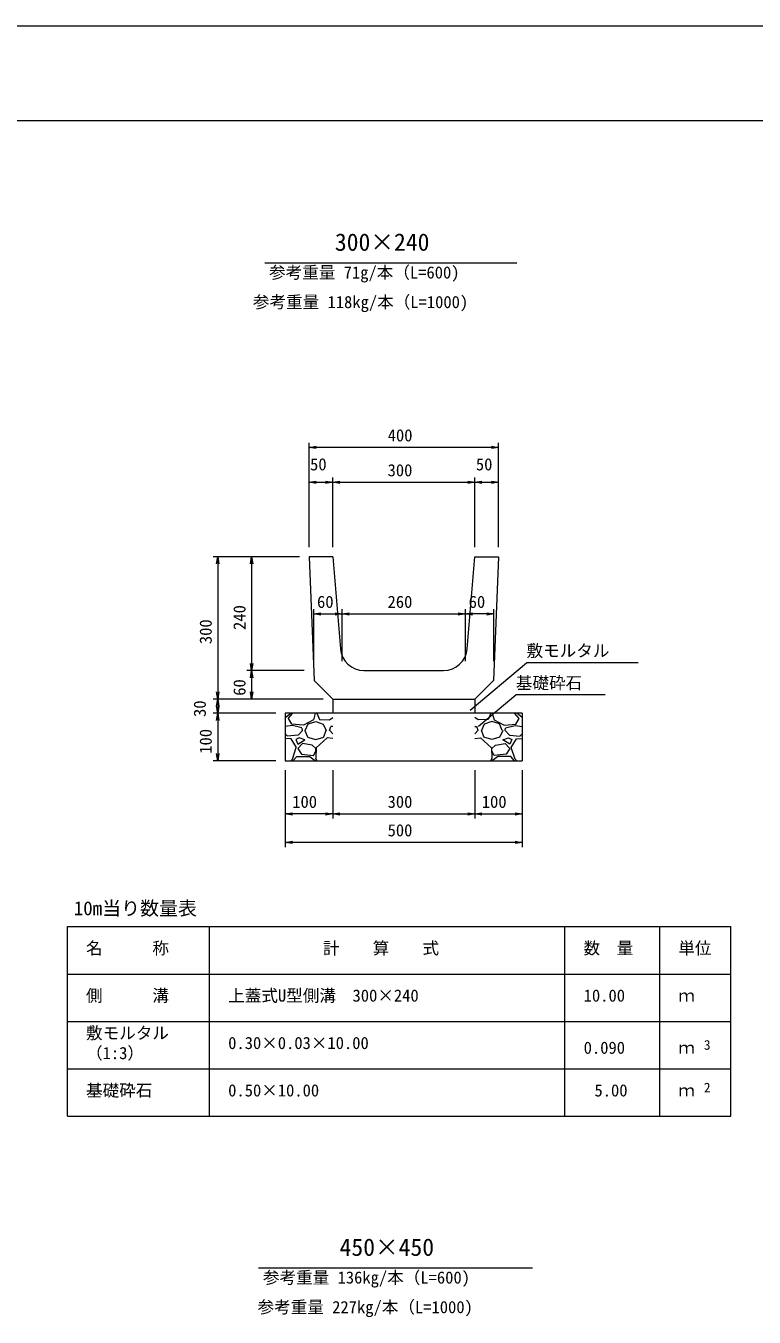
# Model space of a CAD drawing. Units: millimetres, scale not verified. Extents: x 0 to 84100, y 0 to 59400.
# Drawn here: x 50122 to 65494, y 32162 to 59400 of the extents above; entities that cross this region are included whole.
import ezdxf
from ezdxf.enums import TextEntityAlignment as Align

# ---------------------------------------------------------------- set-up
doc = ezdxf.new("R2010")
doc.units = ezdxf.units.MM
doc.header["$LTSCALE"] = 100
for name, color, linetype, lineweight in [('D-MTR-FRAM（材料表図枠）', 2, 'Continuous', 18), ('D-STR-DIM（寸法）', 7, 'Continuous', 18), ('D-STR-HTXT（旗揚げ）', 7, 'Continuous', 18), ('D-STR-STRn（構造物）', 7, 'Continuous', 18), ('D-STR（構造物外形線）', 1, 'Continuous', 18), ('D-TTL(外枠）', 2, 'Continuous', 18), ('DEFPOINTS_2', 8, 'Continuous', 18)]:
    doc.layers.add(name, color=color, linetype=linetype, lineweight=lineweight)
for name, color, linetype in [('D-MTR-TXT(文字列）', 7, 'Continuous'), ('D-MTR（材料表タイトル）', 7, 'Continuous'), ('D-STR-TXT（文字）', 7, 'Continuous'), ('D-TTL-TXT（文字）', 7, 'Continuous')]:
    doc.layers.add(name, color=color, linetype=linetype)
doc.styles.add('ＭＳ ゴシック', font='')
doc.styles.get('ＭＳ ゴシック').set_extended_font_data('MS Gothic')

msp = doc.modelspace()

# ---------------------------------------------------------------- linework, layer by layer
at = {"layer": 'D-MTR-FRAM（材料表図枠）'}
for p, q in [((51000, 40400), (65000, 40400)), ((51000, 36400), (51000, 40400)), ((54000, 36400), (54000, 40400)), ((61500, 36400), (61500, 40400)), ((63500, 37200), (63500, 40400)), ((63500, 36400), (63500, 40400)), ((65000, 36400), (65000, 40400)), ((51000, 39400), (65000, 39400)), ((51000, 38400), (65000, 38400)), ((51000, 37400), (65000, 37400)), ((51000, 36400), (65000, 36400))]:
    msp.add_line(p, q, dxfattribs=at)
at = {"layer": 'D-STR-DIM（寸法）'}
for p, q in [((56098.7, 48400), (56098.7, 50607.5)), ((56098.7, 50507.5), (56248.7, 50532.5)), ((56098.7, 50507.5), (56118.7, 50507.5)), ((56248.7, 50482.5), (56098.7, 50507.5)), ((60077.8, 50507.5), (56118.7, 50507.5)), ((59947.8, 50532.5), (60097.8, 50507.5)), ((60097.8, 50507.5), (59947.8, 50482.5)), ((60097.8, 50507.5), (60077.8, 50507.5)), ((60097.8, 48400), (60097.8, 50607.5)), ((56098.7, 48400), (56098.7, 49871.3)), ((56598.7, 48400), (56598.7, 49871.3)), ((56598.7, 48400), (56598.7, 49871.3)), ((59598.7, 48400), (59598.7, 49871.3)), ((59598.7, 48400), (59598.7, 49871.3)), ((60097.8, 48400), (60097.8, 49871.3)), ((56098.7, 49771.3), (56248.7, 49796.3)), ((56098.7, 49771.3), (56118.7, 49771.3)), ((56248.7, 49746.3), (56098.7, 49771.3)), ((56118.7, 49771.3), (56578.7, 49771.3)), ((56448.7, 49796.3), (56598.7, 49771.3)), ((56598.7, 49771.3), (56448.7, 49746.3)), ((56598.7, 49771.3), (56578.7, 49771.3)), ((56598.7, 49771.3), (56748.7, 49796.3)), ((56598.7, 49771.3), (56618.7, 49771.3)), ((56748.7, 49746.3), (56598.7, 49771.3)), ((56618.7, 49771.3), (59578.7, 49771.3)), ((59448.7, 49796.3), (59598.7, 49771.3)), ((59598.7, 49771.3), (59448.7, 49746.3)), ((59598.7, 49771.3), (59578.7, 49771.3)), ((59598.7, 49771.3), (59748.7, 49796.3)), ((59598.7, 49771.3), (59618.7, 49771.3)), ((59748.7, 49746.3), (59598.7, 49771.3)), ((59618.7, 49771.3), (60077.8, 49771.3)), ((59947.8, 49796.3), (60097.8, 49771.3)), ((60097.8, 49771.3), (59947.8, 49746.3)), ((60097.8, 49771.3), (60077.8, 49771.3)), ((55898.7, 48200), (54072.7, 48200)), ((54147.7, 48050), (54172.7, 48200)), ((54172.7, 48200), (54172.7, 48180)), ((54172.7, 48200), (54197.7, 48050)), ((54172.7, 48180), (54172.7, 45220)), ((55898.7, 48200), (54785.7, 48200)), ((54860.7, 48050), (54885.7, 48200)), ((54885.7, 48200), (54885.7, 48180)), ((54885.7, 48200), (54910.7, 48050)), ((54885.7, 48180), (54885.7, 45820)), ((56198.7, 46000), (56198.7, 47095.6)), ((56198.7, 46995.6), (56348.7, 47020.6)), ((56198.7, 46995.6), (56218.7, 46995.6)), ((56348.7, 46970.6), (56198.7, 46995.6)), ((56218.7, 46995.6), (56778.7, 46995.6)), ((56648.7, 47020.6), (56798.7, 46995.6)), ((56798.7, 46995.6), (56648.7, 46970.6)), ((56798.7, 46995.6), (56778.7, 46995.6)), ((56798.7, 46000), (56798.7, 47095.6)), ((56798.7, 46000), (56798.7, 47095.6)), ((56798.7, 46995.6), (56948.7, 47020.6)), ((56798.7, 46995.6), (56818.7, 46995.6)), ((56948.7, 46970.6), (56798.7, 46995.6)), ((56818.7, 46995.6), (59378.7, 46995.6)), ((59248.7, 47020.6), (59398.7, 46995.6)), ((59398.7, 46995.6), (59248.7, 46970.6)), ((59398.7, 46995.6), (59378.7, 46995.6)), ((59398.7, 46000), (59398.7, 47095.6)), ((59398.7, 46000), (59398.7, 47095.6)), ((59398.7, 46995.6), (59548.7, 47020.6)), ((59398.7, 46995.6), (59418.7, 46995.6)), ((59548.7, 46970.6), (59398.7, 46995.6)), ((59978.7, 46995.6), (59418.7, 46995.6)), ((59848.7, 47020.6), (59998.7, 46995.6)), ((59998.7, 46995.6), (59848.7, 46970.6)), ((59998.7, 46995.6), (59978.7, 46995.6)), ((59998.7, 46000), (59998.7, 47095.6)), ((55998.7, 45800), (54785.7, 45800)), ((55998.7, 45800), (54785.7, 45800)), ((54885.7, 45800), (54860.7, 45950)), ((54860.7, 45650), (54885.7, 45800)), ((54910.7, 45950), (54885.7, 45800)), ((54885.7, 45800), (54885.7, 45820)), ((54885.7, 45800), (54885.7, 45780)), ((54885.7, 45800), (54910.7, 45650)), ((54885.7, 45780), (54885.7, 45220)), ((54172.7, 45200), (54147.7, 45350)), ((54197.7, 45350), (54172.7, 45200)), ((54172.7, 45200), (54172.7, 45220)), ((54885.7, 45200), (54860.7, 45350)), ((54910.7, 45350), (54885.7, 45200)), ((54885.7, 45200), (54885.7, 45220)), ((56398.7, 45200), (54072.7, 45200)), ((56398.7, 45200), (54072.7, 45200)), ((54147.7, 45050), (54172.7, 45200)), ((54172.7, 44900), (54147.7, 45050)), ((54172.7, 45200), (54172.7, 45180)), ((54172.7, 45200), (54197.7, 45050)), ((54172.7, 45180), (54172.7, 44920)), ((54197.7, 45050), (54172.7, 44900)), ((56398.7, 45200), (54785.7, 45200)), ((55398.7, 44900), (54072.7, 44900)), ((55398.7, 44900), (54072.7, 44900)), ((54147.7, 44750), (54172.7, 44900)), ((54172.7, 44900), (54172.7, 44920)), ((54172.7, 44900), (54172.7, 44880)), ((54172.7, 44900), (54197.7, 44750)), ((54172.7, 44880), (54172.7, 43920)), ((55398.7, 43900), (54072.7, 43900)), ((54172.7, 43900), (54147.7, 44050)), ((54197.7, 44050), (54172.7, 43900)), ((54172.7, 43900), (54172.7, 43920)), ((55598.7, 43700), (55598.7, 42677.7)), ((55598.7, 43700), (55598.7, 42077)), ((56598.7, 43700), (56598.7, 42677.7)), ((56598.7, 43700), (56598.7, 42677.7)), ((59598.7, 43700), (59598.7, 42677.7)), ((59598.7, 43700), (59598.7, 42677.7)), ((60598.7, 43700), (60598.7, 42677.7)), ((60598.7, 43700), (60598.7, 42077)), ((55598.7, 42777.7), (55748.7, 42802.7)), ((55598.7, 42777.7), (55618.7, 42777.7)), ((55748.7, 42752.7), (55598.7, 42777.7)), ((56578.7, 42777.7), (55618.7, 42777.7)), ((56448.7, 42802.7), (56598.7, 42777.7)), ((56598.7, 42777.7), (56448.7, 42752.7)), ((56598.7, 42777.7), (56578.7, 42777.7)), ((56598.7, 42777.7), (56748.7, 42802.7)), ((56598.7, 42777.7), (56618.7, 42777.7)), ((56748.7, 42752.7), (56598.7, 42777.7)), ((56618.7, 42777.7), (59578.7, 42777.7)), ((59448.7, 42802.7), (59598.7, 42777.7)), ((59598.7, 42777.7), (59448.7, 42752.7)), ((59598.7, 42777.7), (59578.7, 42777.7)), ((59598.7, 42777.7), (59748.7, 42802.7)), ((59598.7, 42777.7), (59618.7, 42777.7)), ((59748.7, 42752.7), (59598.7, 42777.7)), ((59618.7, 42777.7), (60578.7, 42777.7)), ((60448.7, 42802.7), (60598.7, 42777.7)), ((60598.7, 42777.7), (60448.7, 42752.7)), ((60598.7, 42777.7), (60578.7, 42777.7)), ((55598.7, 42177), (55748.7, 42202)), ((55598.7, 42177), (55618.7, 42177)), ((55748.7, 42152), (55598.7, 42177)), ((60578.7, 42177), (55618.7, 42177)), ((60448.7, 42202), (60598.7, 42177)), ((60598.7, 42177), (60448.7, 42152)), ((60598.7, 42177), (60578.7, 42177))]:
    msp.add_line(p, q, dxfattribs=at)
at = {"layer": 'D-STR-HTXT（旗揚げ）'}
for p, q in [((55169.4, 54400), (60487.1, 54400)), ((59496.8, 44963.4), (60688.5, 45964.7)), ((63048.3, 45964.7), (60688.5, 45964.7)), ((59677.4, 44626.3), (60463.9, 45285.6)), ((62350.3, 45285.6), (60463.9, 45285.6)), ((55034.2, 33200), (60812.8, 33200))]:
    msp.add_line(p, q, dxfattribs=at)
at = {"layer": 'D-STR-STRn（構造物）'}
for p, q in [((56598.7, 45200), (56598.7, 44900)), ((59598.7, 45200), (59598.7, 44900)), ((60598.7, 44900), (55598.7, 44900)), ((55598.7, 44900), (55598.7, 43900)), ((55598.7, 44813), (55711.3, 44900)), ((55660.4, 44789.6), (55759.8, 44900)), ((55732.4, 44669), (55662.4, 44789)), ((55979.8, 44651.6), (55729.8, 44671.6)), ((56190.9, 44758.8), (55980.9, 44648.8)), ((56020.2, 44539.5), (56080.2, 44679.5)), ((56080.5, 44679.5), (56240.5, 44729.5)), ((56230.8, 44899.5), (56190.8, 44759.5)), ((56240.1, 44729.5), (56400.1, 44669.5)), ((56264.9, 44900), (56318.8, 44771.9)), ((56319.9, 44769), (56529.9, 44759)), ((56530.5, 44760.3), (56598.7, 44813)), ((59666.9, 44760.3), (59598.7, 44813)), ((59877.6, 44769), (59667.6, 44759)), ((59957.3, 44729.5), (59797.3, 44669.5)), ((59932.6, 44900), (59878.6, 44771.9)), ((60116.9, 44679.5), (59956.9, 44729.5)), ((59966.6, 44899.5), (60006.6, 44759.5)), ((60006.5, 44758.8), (60216.5, 44648.8)), ((60177.2, 44539.5), (60117.2, 44679.5)), ((60217.6, 44651.6), (60467.6, 44671.6)), ((60537, 44789.6), (60437.6, 44900)), ((60465, 44669), (60535, 44789)), ((60598.7, 44813), (60486.1, 44900)), ((60598.7, 44900), (60598.7, 43900)), ((55751.3, 44638.4), (55598.7, 44622.3)), ((55640.1, 44422.8), (55598.7, 44468)), ((55869.7, 44440.2), (55639.7, 44420.2)), ((55950.1, 44590.1), (55750.1, 44640.1)), ((55960.4, 44539.6), (55870.4, 44439.6)), ((55960.6, 44538.9), (55950.6, 44588.9)), ((56009.6, 44539.8), (56069.6, 44399.8)), ((56069.7, 44398.8), (56239.7, 44348.8)), ((56241, 44348.9), (56411, 44398.9)), ((56400.6, 44669.3), (56460.6, 44539.3)), ((56410.1, 44400), (56460.1, 44540)), ((56598.7, 44468), (56530.1, 44542.8)), ((56530.2, 44539.8), (56560.2, 44619.8)), ((56598.7, 44622.3), (56561.3, 44618.4)), ((59598.7, 44622.3), (59636.1, 44618.4)), ((59598.7, 44468), (59667.3, 44542.8)), ((59667.2, 44539.8), (59637.2, 44619.8)), ((59796.8, 44669.3), (59736.8, 44539.3)), ((59787.3, 44400), (59737.3, 44540)), ((59956.4, 44348.9), (59786.4, 44398.9)), ((60127.7, 44398.8), (59957.7, 44348.8)), ((60187.8, 44539.8), (60127.8, 44399.8)), ((60236.9, 44538.9), (60246.9, 44588.9)), ((60237, 44539.6), (60327, 44439.6)), ((60247.3, 44590.1), (60447.3, 44640.1)), ((60327.7, 44440.2), (60557.7, 44420.2)), ((60446.1, 44638.4), (60598.7, 44622.3)), ((60557.3, 44422.8), (60598.7, 44468)), ((55720.7, 44358.5), (55598.7, 44368.7)), ((55832.6, 44180.1), (55722.6, 44360.1)), ((55750.6, 43929.2), (55830.6, 44179.2)), ((55820.1, 44349.6), (55860.1, 44249.6)), ((55890.3, 44379.2), (55820.3, 44349.2)), ((55860.1, 44249.8), (56010.1, 44339.8)), ((55860.1, 44159.9), (55940.1, 44039.9)), ((55960.4, 44259.5), (55860.4, 44159.5)), ((56010.8, 44339.7), (55890.8, 44379.7)), ((56161.6, 44230.1), (55961.6, 44260.1)), ((56242.5, 44157.5), (56162.5, 44227.5)), ((56250, 44170.1), (56240, 43960.1)), ((56240.5, 44099.6), (56240.5, 44159.6)), ((56480.7, 44379.5), (56250.7, 44169.5)), ((56598.7, 44368.7), (56480.7, 44378.5)), ((59598.7, 44368.7), (59716.7, 44378.5)), ((59716.7, 44379.5), (59946.7, 44169.5)), ((59947.4, 44170.1), (59957.4, 43960.1)), ((59954.9, 44157.5), (60034.9, 44227.5)), ((59957, 44099.6), (59957, 44159.6)), ((60035.8, 44230.1), (60235.8, 44260.1)), ((60186.6, 44339.7), (60306.6, 44379.7)), ((60337.3, 44249.8), (60187.3, 44339.8)), ((60237, 44259.5), (60337, 44159.5)), ((60337.3, 44159.9), (60257.3, 44039.9)), ((60307.1, 44379.2), (60377.1, 44349.2)), ((60377.3, 44349.6), (60337.3, 44249.6)), ((60364.8, 44180.1), (60474.8, 44360.1)), ((60446.9, 43929.2), (60366.9, 44179.2)), ((60476.7, 44358.5), (60598.7, 44368.7)), ((55598.7, 43900), (60598.7, 43900)), ((55711.3, 43900), (55750.5, 43930.3)), ((55759.8, 43900), (55840.4, 43989.6)), ((55840.5, 43989.6), (56100.5, 43989.6)), ((55940.8, 44039.1), (56190.8, 44009.1)), ((56100.1, 43991.9), (56230.1, 43901.9)), ((56190.7, 44009.7), (56240.7, 44099.7)), ((56238.8, 43961.9), (56264.9, 43900)), ((59958.6, 43961.9), (59932.6, 43900)), ((60006.7, 44009.7), (59956.7, 44099.7)), ((60097.3, 43991.9), (59967.3, 43901.9)), ((60256.7, 44039.1), (60006.7, 44009.1)), ((60357, 43989.6), (60097, 43989.6)), ((60437.6, 43900), (60357, 43989.6)), ((60486.1, 43900), (60446.9, 43930.3))]:
    msp.add_line(p, q, dxfattribs=at)
at = {"layer": 'D-STR（構造物外形線）'}
for p, q in [((56098.7, 48200), (56207.4, 45591.3)), ((56598.7, 48200), (56098.7, 48200)), ((56598.7, 48200), (56760.5, 46258.5)), ((59436.9, 46258.5), (59598.7, 48200)), ((59598.7, 48200), (60098.7, 48200)), ((60098.7, 48200), (59990, 45591.3)), ((57258.8, 45800), (58938.6, 45800)), ((56598.7, 45200), (56207.4, 45591.3)), ((59598.7, 45200), (59990, 45591.3)), ((56598.7, 45200), (59598.7, 45200))]:
    msp.add_line(p, q, dxfattribs=at)
for centre, start, end in [((57258.8, 46300), 184.76364, 270), ((58938.6, 46300), 270, 355.23636)]:
    msp.add_arc(centre, 500, start, end, dxfattribs=at)
at = {"layer": 'D-TTL(外枠）'}
msp.add_line((2300, 57400), (81800, 57400), dxfattribs=at)
at = {"layer": 'DEFPOINTS_2'}
msp.add_line((0, 59400), (84100, 59400), dxfattribs=at)

# ---------------------------------------------------------------- texts
at = {"layer": 'D-MTR-TXT(文字列）', "style": 'ＭＳ ゴシック'}
for s, height, p in [('参考重量 71g/本（L=600)', 256.6, (55255.3, 53993.3)), ('参考重量 118kg/本（L=1000)', 256.6, (54914.2, 53369.2)), ('名\u3000\u3000\u3000称', 256.6, (51392.3, 39740.3)), ('計\u3000\u3000算\u3000\u3000式', 256.6, (56393, 39740.3)), ('数\u3000量', 256.6, (61892.3, 39740.3)), ('単位', 256.6, (63892.3, 39740.3)), ('側\u3000\u3000\u3000溝', 256.6, (51392.3, 38740.3)), ('上蓋式U型側溝\u3000300×240', 256.6, (54392.3, 38740.3)), ('10.00', 256.6, (61895, 38740.3)), ('ｍ', 256.6, (63892.3, 38740.3)), ('敷モルタル', 256.6, (51392.3, 37950.3)), ('（1:3）', 256.6, (51392.3, 37528.1)), ('0.30×0.03×10.00', 256.6, (54392.3, 37740.3)), ('0.090', 256.6, (61895, 37640.3)), ('ｍ', 256.6, (63892.3, 37640.3)), ('3', 205.3, (64432.5, 37740.8)), ('基礎砕石', 256.6, (51392.3, 36740.3)), ('0.50×10.00', 256.6, (54392.3, 36740.3)), ('5.00', 256.6, (62122.4, 36740.3)), ('2', 205.3, (64432.5, 36840.8)), ('ｍ', 256.6, (63892.3, 36740.3)), ('参考重量 136kg/本（L=600)', 256.6, (55126.2, 32793.3)), ('参考重量 227kg/本（L=1000)', 256.6, (55012.5, 32169.2))]:
    msp.add_text(s, height=height, dxfattribs=at).set_placement(p, align=Align.BOTTOM_LEFT)
at = {"layer": 'D-MTR（材料表タイトル）', "style": 'ＭＳ ゴシック'}
msp.add_text('10m当り数量表', height=293.3, dxfattribs=at).set_placement((51134.2, 40552.5), align=Align.BOTTOM_LEFT)
at = {"layer": 'D-STR-DIM（寸法）', "style": 'ＭＳ ゴシック'}
for s, p in [('400', (57758.9, 50557.5)), ('50', (56120.4, 49946.3)), ('300', (57756.7, 49821.3)), ('50', (59620, 49946.3)), ('60', (56267.7, 47045.6)), ('260', (57755.8, 47045.6)), ('60', (59467.7, 47045.6)), ('100', (55744.3, 42827.7)), ('300', (57756.7, 42827.7)), ('100', (59744.3, 42827.7)), ('500', (57756.7, 42227))]:
    msp.add_text(s, height=256.6, dxfattribs=at).set_placement(p, align=Align.BOTTOM_LEFT)
for s, p in [('240', (54835.7, 46657.1)), ('300', (54122.7, 46358)), ('60', (54835.7, 45269)), ('30', (53997.7, 44821.7)), ('100', (54122.7, 44045.6))]:
    msp.add_text(s, height=256.6, rotation=90, dxfattribs=at).set_placement(p, align=Align.BOTTOM_LEFT)
at = {"layer": 'D-STR-TXT（文字）', "style": 'ＭＳ ゴシック'}
for s, p in [('敷モルタル', (60688.5, 46014.7)), ('基礎砕石', (60463.9, 45335.6))]:
    msp.add_text(s, height=256.6, dxfattribs=at).set_placement(p, align=Align.BOTTOM_LEFT)
at = {"layer": 'D-TTL-TXT（文字）', "style": 'ＭＳ ゴシック'}
for s, p in [('300×240', (56644.7, 54544.9)), ('450×450', (56743, 33344.9))]:
    msp.add_text(s, height=366.6, dxfattribs=at).set_placement(p, align=Align.BOTTOM_LEFT)

doc.saveas('drawing.dxf')
